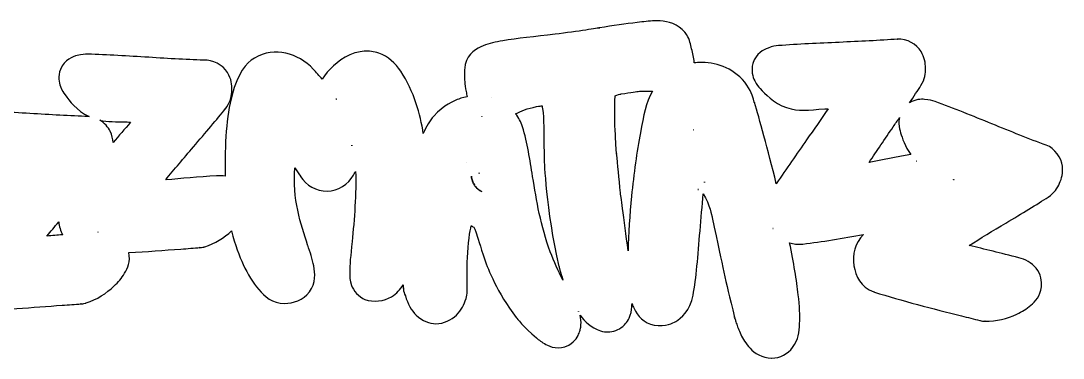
# Model space of a CAD drawing. Header units: millimetres. Extents: x 0 to 3585, y -971 to 31.
# Drawn here: x 1791 to 3585, y -969 to -388 of the extents above; entities that cross this region are included whole.
import ezdxf

# ---------------------------------------------------------------- set-up
doc = ezdxf.new("R2010")
doc.units = ezdxf.units.MM
doc.layers.add('Offset', color=7, linetype='CONTINUOUS')

msp = doc.modelspace()

# ---------------------------------------------------------------- linework, layer by layer
at = {"layer": 'Offset', "color": 7}
for points in [[(2851.3693, -390.61027), (2851.3423, -390.61427)], [(3299.2707, -419.23129), (3299.8429, -419.18049)], [(2944.5121, -433.10835), (2944.5021, -433.06925)], [(2010.7486, -450.55387), (2010.6866, -450.54987)], [(2111.0982, -455.68269), (2111.233, -455.68669)], [(2952.4296, -459.84463), (2952.4066, -459.84663)], [(2294.1059, -471.07715), (2294.0609, -471.02835)], [(3040.4939, -498.48912), (3040.4569, -498.43252)], [(1866.8684, -515.27439), (1866.8684, -515.28039)], [(2601.1875, -520.2315), (2601.5176, -520.3311)], [(2823.8674, -513.64181), (2823.9084, -513.63381)], [(2869.0139, -508.63552), (2869.0137, -508.63579)], [(2333.6602, -522.52642), (2333.7949, -522.75689)], [(2687.7632, -534.13943), (2687.7578, -534.1397)], [(3052.9809, -527.4229), (3052.9805, -527.4229)], [(3053.2129, -528.11626), (3053.2739, -528.35845)], [(3108.8136, -537.21564), (3108.8276, -537.22164)], [(1806.3333, -547.3547), (1806.2713, -547.3507)], [(1906.6829, -552.48351), (1906.8176, -552.48751)], [(2584.2712, -552.7413), (2584.3322, -552.7823), (2584.2012, -552.7061)], [(3174.5698, -539.29), (3174.6108, -539.286)], [(3303.0429, -554.41312), (3303.043, -554.41314)], [(3292.3848, -570.06548), (3292.4198, -570.01468)], [(3462.1823, -565.18048), (3462.1473, -565.16488)], [(3555.4948, -601.86216), (3555.653, -601.91876)], [(2816.0788, -615.87814), (2816.0998, -616.08126)], [(2557.4941, -631.26079), (2557.5511, -631.26679), (2557.5961, -631.27479)], [(2557.4945, -631.26109), (2557.4941, -631.26079)], [(3332.6445, -629.6475), (3332.6915, -629.6983), (3332.5625, -629.5772)], [(2363.7678, -652.39313), (2363.8028, -652.32283)], [(2566.0993, -655.52838), (2566.0996, -655.52837)], [(2566.5078, -657.92485), (2566.5368, -657.99515), (2566.5368, -658.00885)], [(2566.5838, -658.11235), (2566.584, -658.11235)], [(2579.3966, -649.71001), (2579.3926, -649.71001)], [(2671.6466, -655.86018), (2671.6366, -655.79958)], [(3396.1468, -660.77056), (3396.1465, -660.77056)], [(2967.5004, -664.80962), (2967.5, -664.80962)], [(2826.3379, -710.80585), (2826.3479, -710.88595)], [(1923.2109, -751.49318), (1923.1819, -751.49318), (1923.5156, -751.46978)], [(2568.8085, -742.23887), (2568.8205, -742.24487)], [(2959.7237, -749.36408), (2959.7337, -749.28598)], [(3486.081, -736.04968), (3486.11, -736.03208)], [(1863.0794, -757.5694), (1862.9844, -757.39165)], [(2562.1737, -762.06311), (2562.1737, -762.05141), (2562.1737, -762.04941)], [(2065.953, -780.78415), (2066.0955, -780.77415)], [(2098.9178, -778.40111), (2097.4979, -778.44801)], [(2105.8162, -777.33278), (2106.3026, -777.19996)], [(2702.0275, -785.82717), (2702.0275, -785.81917)], [(2716.8945, -810.59673), (2716.9045, -810.61623)], [(2559.0313, -826.026), (2559.0313, -825.80529), (2559.0313, -825.31701)], [(2287.4354, -854.66676), (2287.4454, -854.65876)], [(2449.0623, -848.48108), (2448.9823, -847.59826), (2449.16, -849.90295)], [(2947.7526, -860.41481), (2947.7666, -860.35041)], [(1861.5409, -877.58519), (1861.6834, -877.57519)], [(1894.5487, -875.20215), (1893.0702, -875.25095)], [(1901.3709, -874.14157), (1901.8592, -874.00876)], [(2428.7871, -862.91658), (2428.8241, -862.89318)], [(2750.541, -887.93267), (2750.75, -888.37407)], [(2750.5605, -887.9854), (2750.5415, -887.9327), (2750.541, -887.93267)], [(2846.1626, -883.40503), (2846.1726, -883.42653)], [(2643.5236, -898.9519), (2643.5336, -898.9636)], [(3019.3118, -898.64926), (3019.0227, -897.34067)], [(3441.4114, -903.95591), (3441.7024, -904.03601)], [(2733.7055, -946.14328), (2733.7485, -946.11988)], [(3083.1926, -968.74892), (3083.3255, -968.74892)]]:
    msp.add_lwpolyline(points, dxfattribs=at)
for points in [[(2710.1782, -410.81348)], [(2406.7094, -443.42285)], [(2601.1875, -520.2315)], [(2333.3945, -522.12017)], [(1926.502, -558.81548)], [(2948.4824, -575.31353)], [(2360.25, -601.8311)], [(2572.627, -672.33696)], [(2956.2949, -677.93657)], [(1855.8711, -734.01274)], [(3085.2598, -745.43853), (3085.3168, -745.51473), (3085.3418, -745.55963)], [(3450.1484, -905.17095), (3450.1874, -905.17695), (3450.7206, -905.17695)]]:
    msp.add_lwpolyline(points, close=True, dxfattribs=at)
for points in [[(2851.3423, -390.61427), (2831.5381, -393.06428), (2810.0132, -396.1071), (2786.8091, -399.7549)], [(2881.5021, -387.80168), (2871.9227, -388.12482), (2862.2363, -389.27573), (2851.3693, -390.61027)], [(2891.1545, -387.83878), (2887.8957, -387.68493), (2884.7033, -387.69369), (2881.5021, -387.80168)], [(2933.6389, -407.36026), (2922.2394, -393.0379), (2904.2939, -388.4591), (2891.1545, -387.83878)], [(2710.1782, -410.81348), (2675.3498, -415.09324), (2644.7044, -417.83087), (2620.0883, -421.96973)], [(2762.9106, -403.53223), (2748.7446, -405.67756), (2729.6997, -408.41611), (2710.1782, -410.81348)], [(2779.9653, -400.87598), (2775.8605, -401.53482), (2769.9937, -402.45956), (2762.9106, -403.53223)], [(2784.7251, -400.10254), (2783.6302, -400.28304), (2782.0177, -400.54656), (2779.9653, -400.87598)], [(2785.9575, -399.89942), (2785.6938, -399.94372), (2785.2725, -400.01229), (2784.7251, -400.10254)], [(2785.4927, -399.99122), (2788.6334, -399.36307), (2786.2213, -399.85511), (2785.9575, -399.89942)], [(2786.8091, -399.7549), (2786.368713, -399.824562), (2785.929819, -399.903352), (2785.4927, -399.99122)], [(2933.967, -407.78019), (2933.858792, -407.639312), (2933.749422, -407.49933), (2933.6389, -407.36026)], [(2944.5021, -433.06925), (2942.5919, -425.61357), (2941.8584, -418.03908), (2933.967, -407.78019)], [(2620.0883, -421.96973), (2607.7803, -424.03916), (2597.0643, -426.22828), (2586.3579, -430.58692)], [(3095.0265, -430.45978), (3089.5431, -430.84503), (3084.2051, -431.64799), (3076.7394, -434.56916)], [(3199.4054, -424.73908), (3164.425, -426.23401), (3128.0975, -427.80531), (3095.0265, -430.45978)], [(3299.8429, -419.18049), (3269.3359, -421.60939), (3233.8897, -423.13516), (3199.4054, -424.73908)], [(3340.1418, -440.44418), (3333.0049, -428.5494), (3316.1135, -417.58809), (3299.2707, -419.23129)], [(1887.7061, -447.32907), (1879.9651, -449.4222), (1866.1207, -453.69576), (1858.8838, -471.40329)], [(1905.8526, -445.18259), (1900.8735, -445.0668), (1895.4544, -445.23399), (1887.7061, -447.32907)], [(1906.001, -445.18659), (1905.951536, -445.185143), (1905.90207, -445.183809), (1905.8526, -445.18259)], [(2010.6866, -450.54987), (1975.6645, -448.34855), (1939.0818, -446.10834), (1906.001, -445.18659)], [(2294.0609, -471.02835), (2267.6829, -443.03215), (2228.0775, -431.19832), (2192.6273, -451.78421)], [(2356.9614, -446.47168), (2334.9737, -456.6497), (2319.9522, -472.2996), (2309.1703, -488.08692)], [(2381.3422, -440.05176), (2372.8036, -440.65409), (2364.5391, -442.96216), (2356.9614, -446.47168)], [(2406.7094, -443.42285), (2398.6375, -440.61117), (2389.8797, -439.44952), (2381.3422, -440.05176)], [(2444.5356, -474.42481), (2435.5011, -460.65561), (2422.8337, -449.04002), (2406.7094, -443.42285)], [(2586.3579, -430.58692), (2575.6514, -434.94555), (2560.2452, -443.21371), (2555.6118, -463.08887)], [(2949.5434, -456.24116), (2948.4658, -447.77603), (2946.5127, -440.85833), (2944.5121, -433.10835)], [(3076.7394, -434.56916), (3069.2548, -437.49775), (3056.2696, -443.05782), (3050.7648, -461.14728)], [(3340.2118, -440.56137), (3340.188549, -440.522257), (3340.165216, -440.483194), (3340.1418, -440.44418)], [(3347.9247, -469.12582), (3347.7902, -459.79869), (3346.1468, -450.5495), (3340.2118, -440.56137)], [(2111.233, -455.68669), (2080.5466, -454.80993), (2045.2395, -452.65332), (2010.7486, -450.55387)], [(2148.9322, -481.13581), (2143.1791, -468.76672), (2127.4622, -456.08181), (2111.0982, -455.68269)], [(2192.6273, -451.78421), (2177.7411, -460.33198), (2164.1234, -478.26199), (2154.2562, -515.32132)], [(2555.5063, -463.55957), (2554.1579, -469.76198), (2554.0706, -475.63765), (2554.3032, -482.45996)], [(2555.6118, -463.08887), (2555.57546, -463.245505), (2555.540292, -463.402409), (2555.5063, -463.55957)], [(2949.8773, -460.25874), (2949.7683, -458.89909), (2949.6968, -457.44647), (2949.5434, -456.24116)], [(2952.4066, -459.84663), (2951.5015, -459.93173), (2950.7588, -460.14937), (2949.8773, -460.25874)], [(2963.6405, -459.45596), (2959.8607, -459.37136), (2956.1234, -459.50016), (2952.4296, -459.84463)], [(3040.4569, -498.43252), (3020.866, -470.2614), (2990.0474, -460.04677), (2963.6405, -459.45596)], [(3050.7648, -461.14728), (3047.211, -472.81312), (3050.5282, -484.65442), (3053.8566, -491.08283)], [(1858.8838, -471.40329), (1854.2136, -482.80965), (1856.3701, -494.25275), (1858.8958, -500.88571)], [(2153.6451, -510.61824), (2154.5231, -501.32784), (2153.9217, -491.8568), (2148.9322, -481.13581)], [(2309.1703, -488.08692), (2304.2704, -482.25267), (2299.2752, -476.58608), (2294.1059, -471.07715)], [(2483.3852, -581.99903), (2478.4841, -548.721), (2467.6499, -509.60889), (2444.5356, -474.42481)], [(2554.3032, -482.45996), (2554.3992, -485.98942), (2554.5424, -496.92666), (2557.0961, -509.45606)], [(3340.036, -498.9598), (3346.9078, -488.12597), (3348.059, -478.44658), (3347.9247, -469.12582)], [(1858.8958, -500.88571), (1861.4261, -507.53151), (1864.2655, -511.57555), (1866.8684, -515.27439)], [(3053.1228, -527.64537), (3051.9141, -522.28294), (3048.8859, -510.61085), (3040.4939, -498.48912)], [(3053.8566, -491.08283), (3057.1781, -497.49796), (3060.4034, -501.04675), (3063.2648, -504.29767)], [(3320.37, -528.87973), (3327.6839, -518.00379), (3334.5215, -507.71287), (3340.036, -498.9598)], [(1866.8684, -515.28039), (1873.8239, -525.15918), (1886.37, -542.2044), (1908.2063, -552.65929)], [(2154.2292, -515.42484), (2144.5986, -552.08707), (2141.2234, -598.59604), (2142.321, -655.15531)], [(2142.6568, -539.34675), (2150.6145, -529.31306), (2152.7666, -519.91327), (2153.6451, -510.61824)], [(2154.2562, -515.32132), (2154.247143, -515.355812), (2154.238143, -515.390318), (2154.2292, -515.42484)], [(2559.0864, -518.35254), (2550.7597, -519.99698), (2544.2713, -522.36443), (2541.5942, -523.37989)], [(2557.0961, -509.45606), (2557.6493, -512.17025), (2558.3032, -515.23165), (2559.0864, -518.35254)], [(2601.3672, -520.2959), (2601.3112, -520.2792), (2601.243, -520.2479), (2601.1875, -520.2315)], [(2816.0998, -616.08126), (2816.0998, -616.08126), (2811.1961, -561.54483), (2813.6936, -516.80783)], [(2813.6936, -516.80783), (2814.6012, -516.33183), (2815.2505, -515.87578), (2816.3283, -515.53634)], [(2816.3283, -515.53634), (2820.507, -514.22036), (2823.8674, -513.64181), (2823.8674, -513.64181)], [(2823.9084, -513.63381), (2841.9273, -510.63066), (2849.9654, -509.38342), (2855.469, -509.11818)], [(2855.469, -509.11818), (2855.531476, -509.115028), (2855.593943, -509.111695), (2855.6564, -509.10818)], [(2855.6564, -509.10818), (2860.5512, -508.84391), (2864.9683, -508.69935), (2869.0139, -508.63552)], [(2877.9883, -508.64179), (2866.2295, -528.77083), (2862.7603, -550.26359), (2857.0195, -580.54023)], [(2869.0137, -508.63579), (2872.2767, -508.58429), (2875.1538, -508.61039), (2877.9883, -508.64179)], [(3063.2648, -504.29767), (3071.2042, -513.34258), (3085.6163, -529.23689), (3108.8136, -537.21564)], [(2333.3945, -522.12017), (2333.4595, -522.23332), (2333.6277, -522.47145), (2333.6602, -522.52642)], [(2333.7949, -522.75689), (2333.6652, -522.53266), (2333.5246, -522.34326), (2333.3945, -522.12017)], [(2541.5942, -523.37989), (2536.9174, -525.15385), (2518.2467, -532.85422), (2501.5239, -551.67285)], [(2601.5176, -520.3311), (2601.4666, -520.3153), (2601.4186, -520.3116), (2601.3672, -520.2959)], [(2642.1324, -547.82888), (2652.039, -543.05797), (2662.1406, -538.49608), (2678.3706, -535.52615)], [(2678.3706, -535.52615), (2683.8421, -534.54308), (2685.5648, -534.40585), (2687.7632, -534.13943)], [(2687.7578, -534.1397), (2688.4087, -537.06096), (2689.0834, -540.83918), (2689.5488, -546.04985)], [(3052.9805, -527.4229), (3053.1954, -528.06779), (3053.0971, -527.76735), (3053.2129, -528.11626)], [(3053.1899, -528.07524), (3053.122546, -527.857059), (3053.052875, -527.6396), (3052.9809, -527.4229)], [(3053.2713, -528.26842), (3053.6996, -529.56043), (3053.5368, -529.04832), (3053.1228, -527.64537)], [(3053.2739, -528.35845), (3053.2519, -528.28625), (3053.2119, -528.14708), (3053.1899, -528.07524)], [(3053.3413, -528.5692), (3053.3243, -528.49), (3053.2893, -528.35161), (3053.2713, -528.26842)], [(3091.0561, -668.32896), (3076.3948, -608.49648), (3061.6312, -555.37181), (3053.3413, -528.5692)], [(3108.8276, -537.22164), (3129.6682, -544.37902), (3145.8668, -541.29022), (3174.5698, -539.29)], [(3346.3075, -522.97348), (3340.0821, -522.63018), (3330.2427, -522.5162), (3320.37, -528.87973)], [(3364.4676, -526.74691), (3359.5858, -524.96089), (3354.324, -523.41556), (3346.3075, -522.97348)], [(3462.1473, -565.16488), (3429.6608, -551.97038), (3395.6816, -538.14468), (3364.4676, -526.74691)], [(1806.2713, -547.3507), (1771.251, -545.1495), (1734.7122, -542.9092), (1701.6306, -541.98742)], [(1906.8176, -552.48751), (1876.1313, -551.61075), (1840.8241, -549.45415), (1806.3333, -547.3547)], [(1908.2063, -552.65929), (1907.6961, -552.62319), (1907.1946, -552.49599), (1906.6829, -552.48351)], [(2087.7779, -604.87796), (2108.7493, -580.21163), (2128.6585, -556.92468), (2142.6158, -539.39945)], [(2142.6158, -539.39945), (2142.629485, -539.381897), (2142.643152, -539.364331), (2142.6568, -539.34675)], [(2501.5239, -551.67285), (2494.4259, -559.63748), (2488.6311, -569.12822), (2483.3852, -581.99903)], [(2584.2012, -552.7061), (2584.2242, -552.7193), (2584.2492, -552.7281), (2584.2712, -552.7413)], [(2654.107, -570.0906), (2651.627, -561.98946), (2647.5998, -554.50089), (2642.1324, -547.82888)], [(2689.5488, -546.04985), (2691.1273, -563.72042), (2690.5534, -592.27347), (2691.5801, -627.52446)], [(3180.3686, -539.07701), (3167.9693, -557.13654), (3155.5124, -575.03942), (3143.2065, -592.64537)], [(3174.6108, -539.286), (3176.3543, -539.16235), (3178.5219, -539.15659), (3180.3686, -539.07701)], [(3292.4198, -570.01468), (3296.1294, -564.5821), (3299.4468, -559.682), (3303.0429, -554.41312)], [(3303.043, -554.41314), (3302.2841, -558.13742), (3301.915, -561.68233), (3302.0176, -564.4854)], [(1926.502, -558.81548), (1939.8932, -561.61589), (1953.9182, -561.25403), (1973.7871, -561.94634)], [(1944.5039, -577.93853), (1941.2093, -570.85505), (1934.5885, -563.74067), (1926.502, -558.81548)], [(1979.4961, -562.33892), (1969.425, -574.13343), (1959.4029, -585.77472), (1949.3516, -597.32134)], [(1973.7871, -561.94634), (1975.522, -562.00804), (1977.6642, -562.22445), (1979.4961, -562.33892)], [(2654.16, -570.26443), (2654.142497, -570.206437), (2654.12483, -570.148493), (2654.107, -570.0906)], [(2671.6366, -655.79958), (2667.0307, -626.76221), (2662.513, -598.10771), (2654.16, -570.26443)], [(3250.9531, -631.4229), (3263.6614, -612.18326), (3277.8351, -591.28374), (3292.3848, -570.06548)], [(3302.0176, -564.4854), (3302.2782, -571.60889), (3303.6905, -576.38732), (3305.0078, -580.75493)], [(3555.653, -601.91876), (3526.8343, -591.4038), (3494.0215, -578.15572), (3462.1823, -565.18048)], [(1949.3516, -597.32134), (1948.9916, -591.17037), (1947.7081, -584.82334), (1944.5039, -577.93853)], [(2857.0195, -580.54023), (2850.9677, -612.45721), (2845.6849, -650.86262), (2841.8535, -689.67499)], [(2949.2734, -575.64165), (2948.3011, -575.46218), (2948.0629, -575.26313), (2948.4824, -575.31353)], [(2948.4824, -575.31353), (2948.6721, -575.33633), (2948.9804, -575.4904), (2949.2734, -575.64165)], [(3305.0078, -580.75493), (3307.6587, -589.64204), (3312.2014, -604.01262), (3322.4316, -617.94048)], [(2040.0144, -661.60257), (2054.6931, -643.79323), (2070.9912, -624.47583), (2087.6999, -604.96976)], [(2087.6999, -604.96976), (2087.725957, -604.939209), (2087.751957, -604.908609), (2087.7779, -604.87796)], [(2360.5527, -602.72173), (2360.2836, -602.13064), (2360.2169, -601.76454), (2360.25, -601.8311)], [(2360.25, -601.8311), (2360.274, -601.8788), (2360.4861, -602.55025), (2360.5527, -602.72173)], [(3143.2065, -592.64537), (3126.1761, -616.95009), (3108.5276, -642.33964), (3091.0561, -668.32896)], [(3583.4616, -638.13364), (3581.9336, -624.15843), (3570.6995, -607.32028), (3555.4948, -601.86216)], [(2691.5801, -627.52446), (2691.5801, -627.52446), (2693.8886, -712.30563), (2716.8945, -810.59673)], [(2822.7175, -684.14376), (2820.3951, -658.09253), (2818.0757, -635.5476), (2816.0788, -615.87814)], [(3322.4316, -617.94048), (3297.0916, -622.50026), (3273.7926, -626.93989), (3250.9531, -631.4229)], [(2284.3479, -773.81306), (2272.4887, -738.65616), (2257.7424, -693.99776), (2262.4885, -640.9029)], [(2262.4885, -640.9029), (2265.3896, -645.18962), (2268.4865, -649.93804), (2271.8635, -655.48298)], [(2557.5961, -631.27479), (2557.5601, -631.27079), (2557.5311, -631.26479), (2557.4945, -631.26109)], [(3332.5625, -629.5772), (3332.5895, -629.6032), (3332.6175, -629.6216), (3332.6445, -629.6475)], [(3578.5475, -667.50669), (3582.3238, -658.99477), (3584.7606, -649.86377), (3583.4616, -638.13364)], [(2127.6374, -654.68851), (2095.3442, -656.87355), (2067.8356, -659.20405), (2040.0144, -661.60257)], [(2142.321, -655.15531), (2137.413, -654.47991), (2132.4763, -654.31265), (2127.6374, -654.68851)], [(2271.8635, -655.48298), (2271.903626, -655.549532), (2271.943993, -655.61594), (2271.9846, -655.6822)], [(2271.9846, -655.6822), (2281.6296, -671.26251), (2299.3846, -681.11936), (2317.8596, -680.8697)], [(2317.8596, -680.8697), (2336.7126, -680.61493), (2354.2921, -669.56169), (2363.1194, -653.6236)], [(2366.8282, -646.97322), (2368.1892, -683.46478), (2364.6681, -730.35832), (2360.8477, -767.86971)], [(2363.1194, -653.6236), (2363.344357, -653.218154), (2363.560541, -652.807902), (2363.7678, -652.39313)], [(2363.8028, -652.32283), (2364.7475, -650.61614), (2365.8352, -648.75201), (2366.8282, -646.97322)], [(2566.5368, -658.00885), (2566.5363, -658.02235), (2565.685, -657.41986), (2566.0993, -655.52838)], [(2566.0996, -655.52837), (2566.2309, -656.34967), (2566.3774, -657.06065), (2566.5078, -657.92485)], [(2566.6348, -658.50103), (2566.5848, -658.17676), (2566.5968, -658.22576), (2566.5838, -658.11235)], [(2566.584, -658.11235), (2567.375645, -662.94194), (2569.256513, -667.527894), (2572.084, -671.52251)], [(2567.0156, -660.47368), (2566.7291, -659.22677), (2566.686, -658.83581), (2566.6348, -658.50103)], [(2567.9707, -663.78032), (2567.2926, -661.83788), (2567.1589, -661.09714), (2567.0156, -660.47368)], [(2570.0195, -668.42681), (2568.7011, -665.98207), (2568.3098, -664.75154), (2567.9707, -663.78032)], [(2579.3866, -650.07915), (2579.3766, -649.97808), (2579.3976, -649.81499), (2579.3966, -649.71001)], [(2579.4196, -650.71587), (2579.410699, -650.503526), (2579.399699, -650.291276), (2579.3866, -650.07915)], [(2579.3926, -649.71001), (2579.4496, -650.42746), (2579.4246, -650.84608), (2579.4196, -650.71587)], [(2702.0275, -785.81917), (2685.4581, -741.01401), (2678.2434, -696.9391), (2671.6466, -655.86018)], [(3396.0488, -661.73735), (3396.0748, -661.41042), (3396.1278, -661.10171), (3396.1468, -660.77056)], [(3397.0332, -661.13774), (3396.7046, -661.33504), (3396.3774, -661.54022), (3396.0488, -661.73735)], [(3396.1465, -660.77056), (3396.4306, -660.88549), (3396.7471, -661.02092), (3397.0332, -661.13774)], [(2572.084, -671.52251), (2571.3421, -670.43105), (2570.4282, -669.18454), (2570.0195, -668.42681)], [(2572.627, -672.33696), (2575.606466, -676.378719), (2579.488883, -679.668603), (2583.9648, -681.94439)], [(2573.3496, -673.42095), (2572.9587, -672.93886), (2572.9374, -672.75935), (2572.627, -672.33696)], [(2577.0508, -677.28032), (2575.3959, -675.81946), (2574.2502, -674.53156), (2573.3496, -673.42095)], [(2583.9648, -681.94439), (2583.9656, -681.94478), (2578.7056, -678.74119), (2577.0508, -677.28032)], [(2956.8457, -678.05571), (2955.7316, -678.5027), (2955.6642, -677.95671), (2956.2949, -677.93657)], [(2956.2949, -677.93657), (2956.4639, -677.93157), (2956.6429, -678.03797), (2956.8457, -678.05571)], [(2967.5, -664.80962), (2967.577, -664.81162), (2967.49, -665.40443), (2967.1992, -666.30181)], [(2967.1992, -666.30181), (2967.204654, -666.251039), (2967.209987, -666.200256), (2967.2152, -666.14946)], [(2967.2152, -666.14946), (2967.2882, -665.22486), (2967.4307, -664.80782), (2967.5004, -664.80962)], [(3558.903, -691.30747), (3569.7598, -684.29838), (3574.7618, -676.04001), (3578.5475, -667.50669)], [(2826.3479, -710.88595), (2824.4272, -697.03714), (2822.6999, -683.92421), (2822.7385, -684.39962)], [(2822.7385, -684.39962), (2822.73184, -684.314306), (2822.72484, -684.229018), (2822.7175, -684.14376)], [(2841.8535, -689.67499), (2838.6502, -722.12431), (2836.5618, -754.55115), (2835.9277, -783.88007)], [(2959.7337, -749.28598), (2961.4589, -727.64076), (2963.3086, -706.06678), (2965.3098, -685.87778)], [(2965.3098, -685.87778), (2976.2769, -703.89661), (2980.511, -724.89926), (2980.511, -724.89926)], [(3486.11, -736.03208), (3513.8614, -719.36129), (3540.056, -703.62033), (3558.903, -691.30747)], [(2835.9277, -783.88007), (2832.6718, -756.97364), (2829.0805, -730.22051), (2826.3379, -710.80585)], [(1835.623, -758.40337), (1842.1896, -750.42976), (1848.5978, -742.62795), (1855.8711, -734.01274)], [(1855.8711, -734.01274), (1856.6988, -741.76067), (1858.965, -749.28646), (1862.418, -756.12993)], [(2980.511, -724.89926), (2980.581895, -725.325293), (2980.661344, -725.749859), (2980.7493, -726.1727)], [(2980.7493, -726.1727), (3000.8502, -822.87697), (3001.1132, -823.9548), (3019.3118, -898.64926)], [(1923.5156, -751.46978), (1923.4066, -751.47678), (1923.3198, -751.48588), (1923.2109, -751.49318)], [(2107.3807, -776.88551), (2125.2228, -771.33798), (2140.3029, -761.43913), (2153.4471, -749.51637)], [(2153.4471, -749.51637), (2159.2838, -773.64744), (2166.5853, -792.97895), (2173.3729, -807.532)], [(2562.1737, -762.04941), (2563.4283, -752.34273), (2564.7496, -745.60822), (2565.9061, -740.71348)], [(2565.9061, -740.71348), (2566.1189, -740.8158), (2566.4169, -740.90969), (2566.6073, -741.00645)], [(2566.6073, -741.00645), (2567.8687, -741.64731), (2566.5014, -740.85436), (2568.8085, -742.23887)], [(2568.8205, -742.24487), (2571.1254, -743.64392), (2570.9202, -743.44621), (2573.7424, -750.85034)], [(2573.7424, -750.85034), (2576.9313, -759.21652), (2581.2344, -775.57109), (2589.1428, -799.08666)], [(2947.7666, -860.35041), (2953.3076, -831.83766), (2956.2287, -791.90092), (2959.7237, -749.36408)], [(3422.8603, -774.59851), (3442.4404, -762.39336), (3464.0039, -749.28085), (3486.081, -736.04968)], [(1862.418, -756.12993), (1853.4314, -756.87708), (1844.5059, -757.6377), (1835.623, -758.40337)], [(1862.9844, -757.39165), (1863.0064, -757.43315), (1863.0324, -757.47315), (1863.0544, -757.5147)], [(1863.0544, -757.5147), (1863.0644, -757.5324), (1863.0704, -757.5517), (1863.0794, -757.5694)], [(2360.8477, -767.86971), (2358.3405, -792.49037), (2356.6406, -808.25498), (2356.6817, -821.69002)], [(2559.0213, -824.77404), (2558.7449, -808.37144), (2559.4847, -782.95608), (2562.1737, -762.06311)], [(3128.8235, -859.49893), (3126.0637, -834.75697), (3121.0133, -804.69402), (3113.9719, -769.83291)], [(3113.9719, -769.83291), (3120.3313, -772.07347), (3127.5653, -773.15398), (3136.1106, -772.27432)], [(3136.6555, -772.21372), (3169.5665, -768.25875), (3205.5374, -762.16985), (3240.9368, -755.89731)], [(3240.9368, -755.89731), (3226.5301, -769.99522), (3221.3466, -790.8869), (3224.5676, -809.42075)], [(1969.3123, -822.43259), (1974.354, -813.80815), (1979.5622, -802.45918), (1976.5858, -786.85446)], [(1976.5858, -786.85446), (2006.8067, -785.13888), (2037.4824, -782.908), (2065.953, -780.78415)], [(2066.0955, -780.77415), (2077.6539, -779.96208), (2088.6842, -779.07691), (2098.9178, -778.40111)], [(2097.4979, -778.44801), (2100.307417, -778.440332), (2103.103877, -778.065412), (2105.8162, -777.33278)], [(2106.3026, -777.19996), (2106.663765, -777.101411), (2107.023186, -776.996579), (2107.3807, -776.88551)], [(2284.3849, -773.92243), (2284.372632, -773.885951), (2284.360299, -773.849495), (2284.3479, -773.81306)], [(2294.9044, -809.96345), (2292.5691, -797.8014), (2288.6286, -786.65351), (2284.3849, -773.92243)], [(2723.7346, -834.31936), (2715.8694, -818.56453), (2708.3035, -802.72817), (2702.0275, -785.82717)], [(3136.1106, -772.27432), (3136.292402, -772.255665), (3136.474042, -772.235464), (3136.6555, -772.21372)], [(3508.2802, -795.90124), (3476.9379, -787.69652), (3450.0992, -781.15337), (3422.8603, -774.59851)], [(2589.1428, -799.08666), (2589.182476, -799.205384), (2589.222844, -799.323876), (2589.2639, -799.44213)], [(2589.2639, -799.44213), (2594.8631, -815.47136), (2610.0034, -854.95648), (2643.5236, -898.9519)], [(3538.249, -813.67272), (3530.2137, -803.8123), (3519.3914, -798.73986), (3508.2802, -795.90124)], [(1951.2733, -844.4111), (1958.0974, -838.00397), (1964.2557, -831.08266), (1969.3123, -822.43259)], [(2173.3729, -807.532), (2181.2231, -824.37682), (2189.9657, -838.72432), (2200.285, -850.42262)], [(2287.4454, -854.65876), (2298.7369, -838.98561), (2297.2397, -822.1255), (2294.9044, -809.96345)], [(2356.6817, -821.69002), (2356.7027, -828.40754), (2356.7737, -834.71296), (2359.7676, -843.30721)], [(2559.0313, -825.31701), (2559.029491, -825.135995), (2559.026158, -824.954999), (2559.0213, -824.77404)], [(2716.9045, -810.61623), (2716.9045, -810.63703), (2719.3172, -820.74908), (2723.7346, -834.31936)], [(3224.5676, -809.42075), (3227.7043, -827.63866), (3235.5771, -846.24652), (3259.1751, -854.59653)], [(3547.4716, -845.92272), (3548.6052, -837.04331), (3546.2843, -823.53315), (3538.249, -813.67272)], [(2428.8241, -862.89318), (2437.8802, -857.17352), (2443.8698, -850.17061), (2448.5721, -842.64318)], [(2448.5721, -842.64318), (2448.7558, -844.62694), (2448.8493, -846.44973), (2449.0623, -848.48108)], [(2558.9393, -843.97912), (2559.045, -836.47602), (2559.0313, -827.68154), (2559.0313, -826.026)], [(1902.9686, -873.68649), (1921.7902, -867.8344), (1937.625, -857.22536), (1951.2733, -844.4111)], [(2200.285, -850.42262), (2210.6062, -862.12318), (2222.4295, -874.47536), (2245.2049, -874.47536)], [(2245.2049, -874.47536), (2258.8321, -874.47536), (2277.122, -868.97283), (2287.4354, -854.66676)], [(2359.7676, -843.30721), (2362.7581, -851.89294), (2372.4586, -863.56086), (2382.9844, -867.50643)], [(2449.16, -849.90295), (2449.532165, -853.94942), (2450.66601, -857.889048), (2452.5018, -861.51428)], [(2557.0233, -866.09045), (2558.031, -862.93193), (2558.7626, -856.85267), (2558.8162, -854.65295)], [(2558.8162, -854.65295), (2558.8702, -852.44989), (2558.8912, -849.50881), (2558.9393, -843.97912)], [(2917.9226, -905.54957), (2927.0473, -900.59196), (2942.5949, -886.67235), (2947.7526, -860.41481)], [(3131.2298, -909.40713), (3131.9926, -895.169), (3131.0411, -878.99251), (3128.8235, -859.49893)], [(3259.1751, -854.59653), (3259.483397, -854.705405), (3259.793333, -854.809584), (3260.1048, -854.90903)], [(3260.1048, -854.90903), (3306.2942, -869.68554), (3361.3624, -883.65343), (3409.5891, -895.8602)], [(3529.2337, -877.65124), (3536.7795, -871.04809), (3545.3375, -861.88217), (3547.4466, -846.11413)], [(3547.4466, -846.11413), (3547.455124, -846.050352), (3547.463458, -845.986548), (3547.4716, -845.92272)], [(1706.9666, -886.25707), (1755.4573, -885.53486), (1811.975, -881.2827), (1861.5409, -877.58519)], [(1861.6834, -877.57519), (1873.2365, -876.76351), (1884.3093, -875.87834), (1894.5487, -875.20215)], [(1893.0702, -875.25095), (1895.873567, -875.243648), (1898.664006, -874.870708), (1901.3709, -874.14157)], [(1901.8592, -874.00876), (1902.230895, -873.907972), (1902.600755, -873.800531), (1902.9686, -873.68649)], [(2382.9844, -867.50643), (2397.0973, -872.79986), (2415.9737, -870.98443), (2428.7871, -862.91658)], [(2452.5018, -861.51428), (2456.7788, -875.19793), (2462.6819, -886.37245), (2471.3709, -894.87365)], [(2540.5291, -894.45568), (2548.8407, -886.16581), (2553.812, -876.4208), (2557.0233, -866.09045)], [(2842.3618, -880.05347), (2842.5168, -878.33801), (2842.5486, -876.27431), (2842.6431, -874.39527)], [(2842.6431, -874.39527), (2843.6631, -877.41544), (2844.824, -880.41323), (2846.1626, -883.40503)], [(3505.1419, -892.76257), (3513.6476, -888.86012), (3521.6879, -884.25439), (3529.2337, -877.65124)], [(2471.3709, -894.87365), (2481.2112, -904.50116), (2494.6862, -909.14685), (2504.7127, -909.33068)], [(2504.7127, -909.33068), (2518.8664, -909.60483), (2532.0675, -902.89528), (2540.5291, -894.45568)], [(2750.75, -888.37407), (2750.689, -888.24147), (2750.622, -888.11784), (2750.5605, -887.9854)], [(2754.8013, -911.34839), (2755.2211, -905.90365), (2754.7813, -900.26899), (2753.1743, -894.79371)], [(2753.1743, -894.79371), (2761.2944, -905.56591), (2771.8133, -916.28271), (2788.4849, -921.64136)], [(2837.6685, -899.78589), (2840.7312, -893.01558), (2841.7408, -886.92718), (2842.3618, -880.05347)], [(2846.1726, -883.42653), (2851.3559, -894.98925), (2863.1323, -908.91395), (2880.6101, -911.82692)], [(3409.5891, -895.8602), (3420.6055, -898.66424), (3431.288, -901.32904), (3441.4114, -903.95591)], [(3450.1341, -905.16687), (3469.7676, -905.55016), (3488.1453, -900.56063), (3505.1419, -892.76257)], [(2643.5336, -898.9636), (2643.5476, -898.9818), (2656.2872, -915.64146), (2678.0258, -933.54953)], [(2754.2622, -916.37574), (2754.4106, -915.56918), (2754.7356, -917.46069), (2754.8013, -911.34839)], [(2801.1138, -923.65113), (2810.1608, -923.65113), (2820.2114, -919.63448), (2826.6118, -914.2605)], [(2826.6118, -914.2605), (2827.6148, -913.39207), (2834.6579, -906.44075), (2837.6685, -899.78589)], [(2880.6101, -911.82692), (2880.669306, -911.836852), (2880.72854, -911.846619), (2880.7878, -911.85622)], [(2880.7878, -911.85622), (2900.6757, -915.05657), (2913.571, -907.9674), (2917.9226, -905.54957)], [(3019.0227, -897.34067), (3020.1448, -902.95117), (3019.437, -899.16427), (3019.5813, -899.71958)], [(3019.5813, -899.71958), (3019.7257, -900.27488), (3019.911, -900.96595), (3020.1438, -901.7977)], [(3020.1438, -901.7977), (3020.6095, -903.4612), (3021.2617, -905.67621), (3022.1184, -908.30356)], [(3022.1184, -908.30356), (3023.8318, -913.55827), (3026.3209, -920.43325), (3029.9505, -927.92856)], [(3119.0305, -950.49502), (3129.4048, -936.51203), (3130.468, -923.62555), (3131.2298, -909.40713)], [(3441.7024, -904.03601), (3444.45067, -904.783782), (3447.285918, -905.164046), (3450.1341, -905.16687)], [(2733.7485, -946.11988), (2746.3591, -939.24138), (2749.5168, -930.65547), (2751.5962, -925.49488)], [(2751.5962, -925.49488), (2752.6359, -922.91458), (2753.2498, -920.80243), (2753.6978, -918.98706)], [(2753.6978, -918.98706), (2753.9217, -918.07938), (2754.0984, -917.26572), (2754.2622, -916.37574)], [(2788.4849, -921.64136), (2793.4988, -923.28613), (2797.7131, -923.65113), (2801.1138, -923.65113)], [(3029.9505, -927.92856), (3033.58, -935.42387), (3038.1379, -943.60806), (3045.8157, -951.65122)], [(2678.0258, -933.54953), (2682.3499, -937.16283), (2687.1366, -941.15689), (2694.3949, -944.9968)], [(2694.3949, -944.9968), (2701.7024, -948.86267), (2715.9912, -955.7706), (2733.7055, -946.14328)], [(3083.3255, -968.74892), (3097.0122, -968.74892), (3111.4596, -960.74036), (3119.0305, -950.49502)], [(3045.8157, -951.65122), (3053.4935, -959.69437), (3066.2938, -968.59304), (3082.8899, -968.74892)], [(3082.8899, -968.74892), (3082.990799, -968.749394), (3083.091701, -968.749394), (3083.1926, -968.74892)]]:
    msp.add_open_spline(points, degree=3, dxfattribs=at)

doc.saveas('drawing.dxf')
